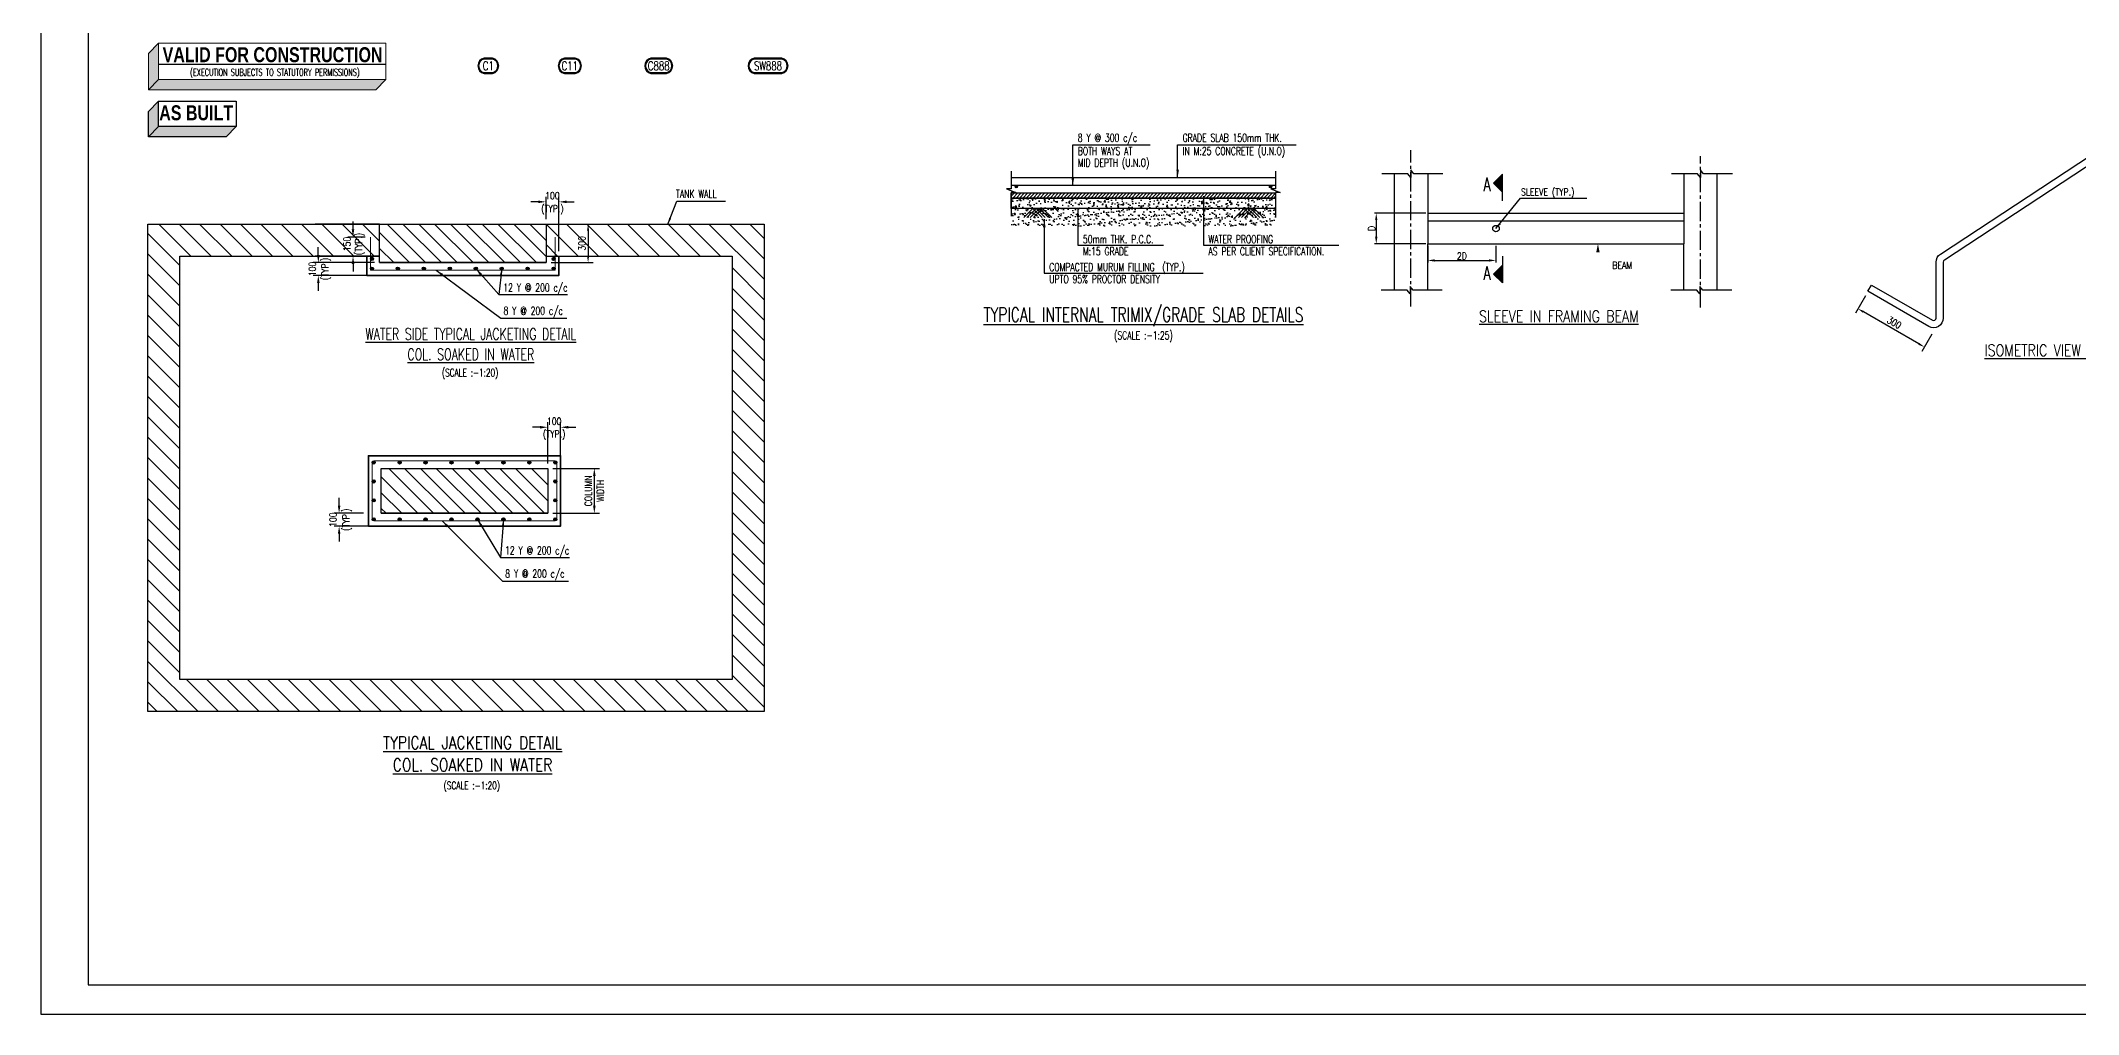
# Model space of a CAD drawing. Extents: x 324505 to 1272425, y -526289 to -156124.
# Drawn here: x 324505 to 404063, y -348663 to -310644 of the extents above; entities that cross this region are included whole.
import ezdxf
from ezdxf.enums import TextEntityAlignment as Align
from ezdxf.lldxf.tags import DXFTag

# ---------------------------------------------------------------- set-up
doc = ezdxf.new("R2010")
doc.units = 0
doc.header["$LTSCALE"] = 500
doc.header["$MEASUREMENT"] = 0
doc.header["$PDMODE"] = 35
doc.header["$PDSIZE"] = -15
doc.linetypes.add('CENTER2', pattern=[1.125, 0.75, -0.125, 0.125, -0.125])
doc.layers.get('DEFPOINTS').update_dxf_attribs({"color": 4})
for name, color, linetype in [('col & circal', 8, 'CENTER2'), ('CUTOUT2', 9, 'Continuous'), ('DIM', 5, 'Continuous'), ('FOOT', 4, 'Continuous'), ('NO. SECTION', 1, 'Continuous'), ('REINFORCEMENT', 6, 'Continuous'), ('S-BRECK LINE', 8, 'Continuous'), ('S-COLUMN', 1, 'Continuous'), ('S-COLUMN CIRCLE', 9, 'Continuous'), ('S-COLUMN HATCH', 8, 'Continuous'), ('S-COLUMN NO', 2, 'Continuous'), ('S-CONCRET LINE', 4, 'Continuous'), ('S-DIM-1', 5, 'Continuous'), ('S-FILLING', 9, 'Continuous'), ('S-HATCH', 253, 'Continuous'), ('S-PCC', 9, 'Continuous'), ('S-R.C.C. PILE CAP', 40, 'Continuous'), ('S-REINFORCEMENT', 6, 'Continuous'), ('S-RETAINING WALL', 6, 'Continuous'), ('S-SLEEVE', 2, 'Continuous'), ('S-STIRUPS)', 3, 'Continuous'), ('S-TEXT', 2, 'Continuous'), ('S-TEXT-1', 4, 'Continuous'), ('S-TITAL', 6, 'Continuous'), ('S-TITIL', 6, 'Continuous'), ('S-TITLE', 6, 'Continuous'), ('s_TITILE', 9, 'Continuous'), ('SCH-LINE', 7, 'Continuous')]:
    doc.layers.add(name, color=color, linetype=linetype)
doc.layers.add('COL.', color=10, linetype='Continuous', lineweight=35)
doc.layers.add('FURNITURE', color=252, linetype='Continuous', lineweight=9)
doc.styles.add('ROMAND', font='simplex.shx')
doc.styles.add('ROMANS', font='simplex.shx', dxfattribs={"width": 0.8, "height": 275, "bigfont": 'bigfont.shx'})
doc.styles.add('ROMENT', font='simplex.shx', dxfattribs={"bigfont": 'bigfont.shx'})
doc.styles.add('style2', font='GOTHICB.TTF')
tags = doc.linetypes.add('HIDDEN', pattern=[0.375, 0.25, -0.125]).pattern_tags.tags
tags[6:7] = [DXFTag(74, 4), DXFTag(75, 0), DXFTag(340, '0'), DXFTag(46, 1.0), DXFTag(50, 0.0), DXFTag(44, 0.0), DXFTag(45, 0.0)]
tags[4:5] = [DXFTag(74, 4), DXFTag(75, 0), DXFTag(340, '0'), DXFTag(46, 1.0), DXFTag(50, 0.0), DXFTag(44, 0.0), DXFTag(45, 0.0)]
doc.dimstyles.new('Copy of INT2TIMES', dxfattribs={"dimtxt": 300, "dimasz": 275, "dimexe": 75, "dimexo": 75, "dimgap": 40, "dimtad": 1, "dimdec": 0, "dimlfac": 0.5, "dimrnd": 5, "dimzin": 0, "dimdsep": 46, "dimtxsty": 'ROMANS', "dimcen": -1, "dimclrd": 5, "dimclre": 5, "dimclrt": 4, "dimadec": 0, "dimazin": 0, "dimtfac": 1, "dimtdec": 0, "dimtix": 1, "dimtofl": 0, "dimtmove": 2, "dimatfit": 3, "dimfxl": 0, "dimtolj": 1, "dimtzin": 0, "dimarcsym": 0})
doc.dimstyles.new('dim10', dxfattribs={"dimtxt": 250, "dimasz": 250, "dimexe": 200, "dimexo": 200, "dimgap": 100, "dimtad": 1, "dimdec": 0, "dimlfac": 0.1, "dimzin": 0, "dimdsep": 46, "dimtxsty": 'ROMANS', "dimcen": 0, "dimclrd": 5, "dimclre": 5, "dimclrt": 4, "dimadec": 0, "dimazin": 0, "dimtfac": 1, "dimtdec": 0, "dimtix": 1, "dimtofl": 0, "dimtmove": 2, "dimatfit": 3, "dimfxl": 0, "dimtolj": 1, "dimtzin": 0, "dimlwd": -1, "dimlwe": -1, "dimarcsym": 0})
doc.dimstyles.new('dim100', dxfattribs={"dimtxt": 250, "dimasz": 250, "dimexe": 200, "dimexo": 200, "dimgap": 100, "dimtad": 1, "dimdec": 0, "dimzin": 0, "dimdsep": 46, "dimtxsty": 'ROMANS', "dimcen": 0, "dimclrd": 5, "dimclre": 5, "dimclrt": 4, "dimadec": 0, "dimazin": 0, "dimtfac": 1, "dimtdec": 0, "dimtix": 1, "dimtofl": 0, "dimtmove": 2, "dimatfit": 3, "dimfxl": 0, "dimtolj": 1, "dimtzin": 0, "dimlwd": -1, "dimlwe": -1, "dimarcsym": 0})
doc.dimstyles.new('dim20', dxfattribs={"dimtxt": 250, "dimasz": 250, "dimexe": 200, "dimexo": 200, "dimgap": 100, "dimtad": 1, "dimdec": 0, "dimlfac": 0.2, "dimzin": 0, "dimdsep": 46, "dimtxsty": 'ROMANS', "dimcen": 0, "dimclrd": 5, "dimclre": 5, "dimclrt": 4, "dimadec": 0, "dimazin": 0, "dimtfac": 1, "dimtdec": 0, "dimtix": 1, "dimtofl": 0, "dimtmove": 2, "dimatfit": 3, "dimfxl": 0, "dimtolj": 1, "dimtzin": 0, "dimlwd": -1, "dimlwe": -1, "dimarcsym": 0})
doc.dimstyles.new('dim50', dxfattribs={"dimtxt": 250, "dimasz": 250, "dimexe": 200, "dimexo": 200, "dimgap": 100, "dimtad": 1, "dimdec": 0, "dimlfac": 0.5, "dimzin": 0, "dimdsep": 46, "dimtxsty": 'ROMANS', "dimcen": 0, "dimclrd": 5, "dimclre": 5, "dimclrt": 4, "dimadec": 0, "dimazin": 0, "dimtfac": 1, "dimtdec": 0, "dimtix": 1, "dimtofl": 0, "dimtmove": 2, "dimatfit": 3, "dimfxl": 0, "dimtolj": 1, "dimtzin": 0, "dimlwd": -1, "dimlwe": -1, "dimarcsym": 0})

# ---------------------------------------------------------------- blocks, each defined once
blk = doc.blocks.new('zw$155A')
at = {"layer": 's_TITILE', "color": 7}
blk.add_lwpolyline([(0, 0), (88000, 0), (88000, 58000), (0, 58000)], close=True, dxfattribs=at)
at = {"layer": 's_TITILE', "color": 1}
blk.add_lwpolyline([(1300, 800), (78500, 800), (78500, 57200), (1300, 57200)], close=True, dxfattribs=at)
blk = doc.blocks.new('zw$71E4')
at = {"linetype": 'Continuous'}
for points in [[(0, 0), (400, 400), (400, 1821), (0, 1421)], [(8879, 1), (9276, 399), (400, 400), (0, 0)]]:
    blk.add_hatch(color=253, dxfattribs=at).paths.add_polyline_path(points)
at = {"color": 1}
for p, q in [((400, 1821), (0, 1421)), ((400, 400), (0, 0)), ((8878, 0), (9277, 400))]:
    blk.add_line(p, q, dxfattribs=at)
blk.add_lwpolyline([(400, 1821), (9277, 1821), (9277, 400), (400, 400)], close=True, dxfattribs=at)
blk.add_lwpolyline([(8878, 0), (0, 0), (0, 1421)], dxfattribs=at)
at = {"layer": 'SCH-LINE', "color": 252}
blk.add_line((9277, 985), (400, 985), dxfattribs=at)
at = {"layer": 'S-TEXT', "style": 'ROMANS', "width": 0.7}
blk.add_text('(EXECUTION SUBJECTS TO STATUTORY PERMISSIONS)', height=266.8, dxfattribs=at).set_placement((4939, 684), align=Align.MIDDLE_CENTER)
at = {"layer": 'S-TITIL', "style": 'style2', "width": 0.8}
blk.add_text('VALID FOR CONSTRUCTION', height=585, dxfattribs=at).set_placement((4848, 1370), align=Align.MIDDLE_CENTER)
blk = doc.blocks.new('A$C36ED28A4')
at = {"linetype": 'Continuous'}
for points in [[(0, 0), (400, 400), (400, 1387), (0, 987)], [(3032, 0), (3431, 400), (400, 400), (0, 0)]]:
    blk.add_hatch(color=253, dxfattribs=at).paths.add_polyline_path(points)
at = {"color": 1}
for p, q in [((400, 1387), (0, 987)), ((400, 400), (0, 0)), ((3032, 0), (3431, 400))]:
    blk.add_line(p, q, dxfattribs=at)
blk.add_lwpolyline([(3032, 0), (0, 0), (0, 987)], dxfattribs=at)
blk.add_lwpolyline([(400, 1387), (3431, 1387), (3431, 400), (400, 400)], close=True, dxfattribs=at)
at = {"layer": 'S-TITIL', "style": 'style2', "width": 0.8}
blk.add_text('AS BUILT', height=585, dxfattribs=at).set_placement((1865, 936), align=Align.MIDDLE_CENTER)
blk = doc.blocks.new('*D1143')
at = {"layer": 'DEFPOINTS', "color": 0}
for p in [(336156, -329099), (337302, -329099), (337802, -329599)]:
    blk.add_point(p, dxfattribs=at)
at = {"layer": 'S-DIM-1', "color": 5}
for p, q in [((336156, -328799), (336156, -328499)), ((337102, -329099), (335956, -329099)), ((337602, -329599), (335956, -329599)), ((336156, -329899), (336156, -330199))]:
    blk.add_line(p, q, dxfattribs=at)
for points in [[(336106, -328799), (336206, -328799), (336156, -329099)], [(336206, -329899), (336106, -329899), (336156, -329599)]]:
    blk.add_solid(points, dxfattribs=at)
at = {"layer": 'S-DIM-1', "color": 4, "char_height": 275, "attachment_point": 5, "rotation": 90, "style": 'ROMANS'}
for s, insert in [('\\A1;100', (335919, -329349)), ('(TYP.)', (336466, -329349))]:
    blk.add_mtext(s, dxfattribs=dict(at, insert=insert))
blk = doc.blocks.new('*D1144')
at = {"layer": 'DEFPOINTS', "color": 0}
for p in [(344802, -325739), (344302, -327349), (344802, -328849)]:
    blk.add_point(p, dxfattribs=at)
at = {"layer": 'S-DIM-1', "color": 5}
for p, q in [((344002, -325739), (343702, -325739)), ((344302, -327149), (344302, -325539)), ((344802, -328649), (344802, -325539)), ((345102, -325739), (345402, -325739))]:
    blk.add_line(p, q, dxfattribs=at)
for points in [[(344002, -325789), (344002, -325689), (344302, -325739)], [(345102, -325689), (345102, -325789), (344802, -325739)]]:
    blk.add_solid(points, dxfattribs=at)
at = {"layer": 'S-DIM-1', "color": 4, "char_height": 275, "attachment_point": 5, "style": 'ROMANS'}
for s, insert in [('\\A1;{100', (344552, -325502)), ('(TYP.)}', (344552, -326049))]:
    blk.add_mtext(s, dxfattribs=dict(at, insert=insert))
blk = doc.blocks.new('*D1145')
at = {"layer": 'DEFPOINTS', "color": 0}
for p in [(344302, -327349), (346121, -327349), (344302, -329099)]:
    blk.add_point(p, dxfattribs=at)
at = {"layer": 'S-DIM-1', "color": 5}
for p, q in [((344502, -327349), (346321, -327349)), ((346121, -328799), (346121, -327649)), ((344502, -329099), (346321, -329099))]:
    blk.add_line(p, q, dxfattribs=at)
for points in [[(346171, -327649), (346071, -327649), (346121, -327349)], [(346071, -328799), (346171, -328799), (346121, -329099)]]:
    blk.add_solid(points, dxfattribs=at)
at = {"layer": 'S-DIM-1', "color": 4, "char_height": 275, "attachment_point": 5, "rotation": 90, "style": 'ROMANS'}
for s, insert in [('\\A1;COLUMN', (345884, -328224)), ('WIDTH', (346359, -328224))]:
    blk.add_mtext(s, dxfattribs=dict(at, insert=insert))
blk = doc.blocks.new('*D1146')
at = {"layer": 'DEFPOINTS', "color": 0}
for p in [(335344, -319308), (337735, -319308), (337735, -319808)]:
    blk.add_point(p, dxfattribs=at)
at = {"layer": 'S-DIM-1', "color": 5}
for p, q in [((335344, -319008), (335344, -318708)), ((337535, -319308), (335144, -319308)), ((337535, -319808), (335144, -319808)), ((335344, -320108), (335344, -320408))]:
    blk.add_line(p, q, dxfattribs=at)
for points in [[(335294, -319008), (335394, -319008), (335344, -319308)], [(335394, -320108), (335294, -320108), (335344, -319808)]]:
    blk.add_solid(points, dxfattribs=at)
at = {"layer": 'S-DIM-1', "color": 4, "char_height": 275, "attachment_point": 5, "rotation": 90, "style": 'ROMANS'}
for s, insert in [('\\A1;100', (335107, -319558)), ('(TYP.)', (335654, -319558))]:
    blk.add_mtext(s, dxfattribs=dict(at, insert=insert))
blk = doc.blocks.new('*D1147')
at = {"layer": 'DEFPOINTS', "color": 0}
for p in [(345479, -317808), (344235, -319308), (345877, -319308)]:
    blk.add_point(p, dxfattribs=at)
at = {"layer": 'S-STIRUPS)', "color": 5}
for p, q in [((345679, -317808), (346077, -317808)), ((345877, -318058), (345877, -319058)), ((344435, -319308), (346077, -319308))]:
    blk.add_line(p, q, dxfattribs=at)
for points in [[(345919, -318058), (345835, -318058), (345877, -317808)], [(345835, -319058), (345919, -319058), (345877, -319308)]]:
    blk.add_solid(points, dxfattribs=at)
at = {"layer": 'S-STIRUPS)', "color": 4, "insert": (345639, -318558), "char_height": 275, "attachment_point": 5, "rotation": 90, "style": 'ROMANS'}
blk.add_mtext('\\A1;300', dxfattribs=at)
blk = doc.blocks.new('*D1148')
at = {"layer": 'DEFPOINTS', "color": 0}
for p in [(344735, -316936), (344235, -317808), (344735, -319058)]:
    blk.add_point(p, dxfattribs=at)
at = {"layer": 'S-DIM-1', "color": 5}
for p, q in [((343935, -316936), (343635, -316936)), ((344235, -317608), (344235, -316736)), ((344735, -318858), (344735, -316736)), ((345035, -316936), (345335, -316936))]:
    blk.add_line(p, q, dxfattribs=at)
for points in [[(343935, -316986), (343935, -316886), (344235, -316936)], [(345035, -316886), (345035, -316986), (344735, -316936)]]:
    blk.add_solid(points, dxfattribs=at)
at = {"layer": 'S-DIM-1', "color": 4, "char_height": 275, "attachment_point": 5, "style": 'ROMANS'}
for s, insert in [('\\A1;{100', (344485, -316699)), ('(TYP.)}', (344485, -317246))]:
    blk.add_mtext(s, dxfattribs=dict(at, insert=insert))
blk = doc.blocks.new('*D1149')
at = {"layer": 'DEFPOINTS', "color": 0}
for p in [(336698, -318310), (337376, -318310), (337376, -319058)]:
    blk.add_point(p, dxfattribs=at)
at = {"layer": 'S-DIM-1', "color": 5}
for p, q in [((336698, -318010), (336698, -317710)), ((337176, -318310), (336498, -318310)), ((337176, -319058), (336498, -319058)), ((336698, -319358), (336698, -319658))]:
    blk.add_line(p, q, dxfattribs=at)
for points in [[(336648, -318010), (336748, -318010), (336698, -318310)], [(336748, -319358), (336648, -319358), (336698, -319058)]]:
    blk.add_solid(points, dxfattribs=at)
at = {"layer": 'S-DIM-1', "color": 4, "insert": (336734, -318584), "char_height": 275, "attachment_point": 5, "rotation": 90, "style": 'ROMANS'}
blk.add_mtext('\\A1;{150\\P(TYP.)}', dxfattribs=at)
blk = doc.blocks.new('*D1171')
at = {"layer": 'DEFPOINTS', "color": 0}
for p in [(378662, -318575), (381328, -318575), (381328, -319225)]:
    blk.add_point(p, dxfattribs=at)
at = {"layer": 'DIM', "color": 5, "lineweight": -2, "ltscale": 2}
for p, q in [((378662, -318650), (378662, -319300)), ((381328, -318650), (381328, -319300)), ((378937, -319225), (381053, -319225))]:
    blk.add_line(p, q, dxfattribs=at)
at = {"layer": 'DIM', "color": 5}
for points in [[(378937, -319179), (378937, -319271), (378662, -319225)], [(381053, -319271), (381053, -319179), (381328, -319225)]]:
    blk.add_solid(points, dxfattribs=at)
at = {"layer": 'DIM', "color": 4, "insert": (379995, -319048), "char_height": 275, "attachment_point": 5, "style": 'ROMANS'}
blk.add_mtext('\\A1;{2D}', dxfattribs=at)
blk = doc.blocks.new('*D1172')
at = {"layer": 'DEFPOINTS', "color": 0}
for p in [(378662, -317376), (376653, -318575), (378662, -318575)]:
    blk.add_point(p, dxfattribs=at)
at = {"layer": 'DIM', "color": 5, "lineweight": -2, "ltscale": 2}
for p, q in [((378587, -317376), (376578, -317376)), ((376653, -317651), (376653, -318300)), ((378587, -318575), (376578, -318575))]:
    blk.add_line(p, q, dxfattribs=at)
at = {"layer": 'DIM', "color": 5}
for points in [[(376699, -317651), (376607, -317651), (376653, -317376)], [(376607, -318300), (376699, -318300), (376653, -318575)]]:
    blk.add_solid(points, dxfattribs=at)
at = {"layer": 'DIM', "color": 4, "insert": (376476, -317976), "char_height": 275, "attachment_point": 5, "rotation": 90, "style": 'ROMANS'}
blk.add_mtext('\\A1;{D}', dxfattribs=at)
blk = doc.blocks.new('*D1185')
at = {"layer": 'DEFPOINTS', "color": 0}
for p in [(395853, -320429), (395461, -321109), (398451, -321929)]:
    blk.add_point(p, dxfattribs=at)
at = {"layer": 'DIM', "color": 5, "ltscale": 500}
for p, q in [((395753, -320603), (395361, -321282)), ((397842, -322484), (395677, -321234)), ((398351, -322103), (397959, -322782))]:
    blk.add_line(p, q, dxfattribs=at)
at = {"layer": 'DIM', "color": 5}
for points in [[(395698, -321198), (395657, -321270), (395461, -321109)], [(397822, -322520), (397863, -322448), (398059, -322609)]]:
    blk.add_solid(points, dxfattribs=at)
at = {"layer": 'DIM', "color": 4, "insert": (396879, -321653), "char_height": 275, "attachment_point": 5, "rotation": 330, "style": 'ROMANS'}
blk.add_mtext('\\A1;300', dxfattribs=at)

msp = doc.modelspace()

# ---------------------------------------------------------------- hatches: boundary and pattern name
at = {"layer": 'NO. SECTION', "ltscale": 5}
h = msp.add_hatch(dxfattribs=at)
h.set_pattern_fill('ANSI31', color=256, scale=220.680914, angle=90, style=0)
h.set_pattern_definition([(225, (383930.61, -223961.642), (-19.505621, 19.505621), [])])
h.paths.add_polyline_path([(381234.792, -316209.012), (381576.717, -315861.025), (381576.717, -316557)])
h = msp.add_hatch(dxfattribs=at)
h.set_pattern_fill('ANSI31', color=256, scale=220.680914, angle=270, style=0)
h.set_pattern_definition([(135, (383930.61, -412002.751), (-19.505621, -19.505621), [])])
h.paths.add_polyline_path([(381234.792, -319755.382), (381576.717, -320103.369), (381576.717, -319407.394)])
at = {"layer": 'S-COLUMN HATCH'}
h = msp.add_hatch(dxfattribs=at)
h.set_pattern_fill('ANSI31', color=256, scale=4500, angle=270)
h.set_pattern_definition([(315, (-2407.3, 199068.33), (397.74756, 397.74756), [])])
h.paths.add_polyline_path([(328691.204, -317807.63), (337734.844, -317807.63), (337734.844, -319057.63), (337376.345, -319057.63), (337234.844, -319057.63), (329941.204, -319057.63), (329941.204, -335587.666), (351500.704, -335587.666), (351500.704, -319057.63), (344734.844, -319057.63), (344593.343, -319057.63), (344234.844, -319057.63), (344234.844, -317807.63), (352750.704, -317807.63), (352750.704, -336837.666), (328691.204, -336837.666)])
h.paths.add_polyline_path([(345433.165, -318909.237), (345845.665, -318909.237), (345845.665, -318206.023), (345433.165, -318206.023)], flags=24)
h.paths.add_polyline_path([(336151.768, -319014.289), (336564.268, -319014.289), (336564.268, -318352.98), (336151.768, -318352.98)], flags=24)
h.paths.add_polyline_path([(336590.757, -319259.825), (337219.328, -319259.825), (337219.328, -318107.444), (336590.757, -318107.444)], flags=24)
h = msp.add_hatch(dxfattribs=at)
h.set_pattern_fill('ANSI31', color=256, scale=3500, angle=270)
h.set_pattern_definition([(315, (-209869.34, 949658.76), (309.35922, 309.35922), [])])
h.paths.add_polyline_path([(337734.844, -319307.63), (344234.844, -319307.63), (344234.844, -317807.63), (337734.844, -317807.63)])
h = msp.add_hatch(dxfattribs=at)
h.set_pattern_fill('ANSI31', color=256, scale=3500, angle=270)
h.set_pattern_definition([(315, (-209802.62, 940116.95), (309.35922, 309.35922), [])])
h.paths.add_polyline_path([(337801.565, -329099.446), (344301.565, -329099.446), (344301.565, -327349.446), (337801.565, -327349.446)])
at = {"layer": 'S-FILLING', "linetype": 'ByBlock'}
h = msp.add_hatch(dxfattribs=at)
h.set_pattern_fill('AR-SAND', color=256, scale=150, style=0)
h.set_pattern_definition([(37.5, (-14547122.08, 742767.53), (-9.4490037, 289.0235654), [0, -228, 0, -255, 0, -243.75]), (7.5, (-14547122.08, 742767.53), (265.466506, 423.32191), [0, -123, 0, -205.5, 0, -78.75]), (327.5, (-14547306.58, 742767.53), (467.1212793, 0.848858), [0, -75, 0, -270, 0, -352.5]), (317.5, (-14547306.58, 742767.53), (450.918991, 131.651335), [0, -37.5, 0, -177, 0, -202.5])])
h.paths.add_polyline_path([(372723.824, -317189.949), (362401.214, -317189.949), (362401.214, -317879.475), (372723.824, -317879.475)])
at = {"layer": 'S-HATCH'}
h = msp.add_hatch(dxfattribs=at)
h.set_pattern_fill('ANSI31', color=256, scale=750, style=0)
h.set_pattern_definition([(45, (-305966.98, -230420.44), (-66.291261, 66.291261), [])])
h.paths.add_polyline_path([(362401.214, -316789.949), (362401.214, -316589.949), (372723.824, -316589.949), (372723.824, -316789.949)])
at = {"layer": 'S-PCC', "linetype": 'ByBlock'}
h = msp.add_hatch(dxfattribs=at)
h.set_pattern_fill('AR-CONC,_O', color=256, scale=66.666667)
h.set_pattern_definition([(50, (-16729097.03, 94587.27), (478.173455, -41.834757), [50, -550]), (355, (-16729097.03, 94587.27), (-92.500889, 501.461422), [40, -440]), (100.4514445, (-16729057.2, 94583.8), (385.672564, 459.626661), [42.493461, -467.428075]), (46.1842, (-16729097.03, 94720.6), (711.49422, -110.346187), [75, -825]), (96.6356355, (-16729037.74, 94711.4), (623.107964, 649.4124), [63.740228, -701.142507]), (351.184164, (-16729097, 94720.6), (623.107963, 649.4124), [60, -660]), (21, (-16729030.36, 94687.27), (397.938035, -268.412594), [50, -550]), (326, (-16729030.36, 94687.27), (162.210221, 483.433363), [40, -440]), (71.4514447, (-16728997.2, 94664.9), (560.148251, 215.020769), [42.49346, -467.428075]), (37.5, (-16729097.03, 94587.27), (8.1065702, 221.9292359), [0, -434.6666667, 0, -446.6666667, 0, -441.6666667]), (7.5, (-16729097.03, 94587.27), (175.3796916, 262.9411413), [0, -254.6666667, 0, -424.6666667, 0, -168.3333333]), (327.5, (-16729245.7, 94587.27), (355.8816241, -15.0365812), [0, -166.6666667, 0, -520, 0, -690]), (317.5, (-16729312.36, 94587.27), (388.7907796, 66.736655), [0, -216.6666667, 0, -345.3333333, 0, -490])])
h.paths.add_polyline_path([(362401.214, -317189.949), (362401.214, -316789.949), (372723.824, -316789.949), (372723.824, -317189.949)])

# ---------------------------------------------------------------- linework, layer by layer
at = {"layer": 'col & circal', "linetype": 'CENTER2', "ltscale": 2}
for p, q in [((378007.186, -321028.113), (378007.186, -314917.271)), ((389315.949, -321063.816), (389315.949, -315150.68))]:
    msp.add_line(p, q, dxfattribs=at)
at = {"layer": 'COL.', "color": 251, "elevation": 0}
for points in [[(342172.802, -319807.63), (337234.844, -319807.63), (337234.844, -319057.63), (337718.415, -319057.63)], [(337734.844, -319307.63), (344234.844, -319307.63)], [(344734.844, -319057.63), (344734.844, -319807.63), (342172.802, -319807.63)]]:
    msp.add_lwpolyline(points, dxfattribs=at)
at = {"layer": 'COL.', "color": 251}
msp.add_lwpolyline([(337301.565, -329599.446), (337301.565, -326849.446), (344801.565, -326849.446), (344801.565, -329599.446)], close=True, dxfattribs=at)
for points in [[(337801.565, -329099.446), (344301.565, -329099.446)], [(344801.565, -328849.446), (344801.565, -329599.446), (342239.524, -329599.446)]]:
    msp.add_lwpolyline(points, dxfattribs=at)
at = {"layer": 'CUTOUT2', "linetype": 'Continuous'}
for points in [[(379254.205, -315835.638), (378119.67, -315835.614), (378007.186, -315690.015), (378007.186, -315979.938), (377891.851, -315835.614), (376867.263, -315835.647)], [(390562.968, -315835.642), (389428.434, -315835.619), (389315.949, -315690.02), (389315.949, -315979.943), (389200.614, -315835.619), (388176.027, -315835.652)], [(379227.452, -320381.733), (378092.917, -320381.709), (377980.433, -320236.111), (377980.433, -320526.034), (377865.098, -320381.709), (376840.51, -320381.742)], [(390536.215, -320381.738), (389401.681, -320381.714), (389289.196, -320236.115), (389289.196, -320526.038), (389173.861, -320381.714), (388149.274, -320381.747)]]:
    msp.add_lwpolyline(points, dxfattribs=at)
at = {"layer": 'DIM', "ltscale": 2, "flags": 128}
msp.add_lwpolyline([(385787.932, -319462.577, 0, 0, 0), (385307.638, -319462.577, 0, 0, 0), (385307.638, -318575.169, 0, 132, 0), (385307.638, -318904.95, 132, 132, 0)], format="xyseb", dxfattribs=at)
at = {"layer": 'FOOT', "color": 8, "linetype": 'HIDDEN', "ltscale": 3}
for p, q in [((378661.567, -317375.992), (378661.567, -318575.169)), ((388661.567, -317375.992), (388661.567, -318575.169)), ((378661.567, -317675.992), (388661.567, -317675.992))]:
    msp.add_line(p, q, dxfattribs=at)
at = {"layer": 'NO. SECTION'}
for p, q in [((381576.717, -315861.025), (381234.792, -316209.012)), ((381576.717, -316557), (381234.792, -316209.012)), ((381576.717, -316901.483), (381576.717, -315861.025)), ((381576.717, -319407.394), (381234.792, -319755.382)), ((381576.717, -320103.369), (381234.792, -319755.382)), ((381576.717, -319062.911), (381576.717, -320103.369))]:
    msp.add_line(p, q, dxfattribs=at)
at = {"layer": 'REINFORCEMENT'}
msp.add_lwpolyline([(409287.478, -318154.352), (407001.393, -316834.48, -0.267949192), (406813.893, -316509.72), (406813.893, -314143.718, 0.596698478), (406668.675, -314065.359), (398834.615, -319210.955, 0.252584648), (398792.333, -319289.314), (398792.333, -321476.707, -0.577350269), (398229.833, -321801.467), (395853.259, -320429.352), (395993.884, -320185.782), (398370.458, -321557.897, 0.577350269), (398511.083, -321476.707), (398511.083, -319289.314, -0.252584648), (398680.211, -318975.878), (406514.271, -313830.283, -0.596698478), (407095.143, -314143.718), (407095.143, -316509.72, 0.267949192), (407142.018, -316590.91), (409428.103, -317910.782), (409287.478, -318154.352)], format="xyb", dxfattribs=at)
at = {"layer": 'S-BRECK LINE'}
for points in [[(362401.214, -315739.949), (362401.214, -316424.739), (362218.049, -316424.739), (362584.379, -316575.16), (362401.214, -316575.16), (362401.214, -317489.949)], [(372723.824, -315739.949), (372723.824, -316424.739), (372540.659, -316424.739), (372906.99, -316575.16), (372723.824, -316575.16), (372723.824, -317489.949)]]:
    msp.add_lwpolyline(points, dxfattribs=at)
at = {"layer": 'S-COLUMN', "elevation": 0}
msp.add_lwpolyline([(337734.844, -319307.63), (337734.844, -317807.63), (344234.844, -317807.63), (344234.844, -319307.63), (337734.844, -319307.63)], close=True, dxfattribs=at)
at = {"layer": 'S-COLUMN'}
msp.add_lwpolyline([(337801.565, -329099.446), (337801.565, -327349.446), (344301.565, -327349.446), (344301.565, -329099.446), (337801.565, -329099.446)], close=True, dxfattribs=at)
at = {"layer": 'S-COLUMN CIRCLE', "elevation": -15629961.792}
for points in [[(342145.31, -311330.857), (341816.119, -311330.857, 0.823128503), (341816.119, -311919.018), (342145.31, -311919.018, 0.823128503)], [(342142.382, -311360.276), (341819.047, -311360.276, 0.814533231), (341819.047, -311889.599), (342142.382, -311889.599, 0.814533231)], [(345375.131, -311330.857), (344953.16, -311330.857, 0.823128503), (344953.16, -311919.018), (345375.131, -311919.018, 0.823128503)], [(345372.203, -311360.276), (344956.088, -311360.276, 0.814533231), (344956.088, -311889.599), (345372.203, -311889.599, 0.814533231)], [(348938.117, -311330.857), (348333.397, -311330.857, 0.823128503), (348333.397, -311919.018), (348938.117, -311919.018, 0.823128503)], [(348935.189, -311360.276), (348336.326, -311360.276, 0.814533231), (348336.326, -311889.599), (348935.189, -311889.599, 0.814533231)], [(353442.595, -311330.857), (352365.141, -311330.857, 0.823128503), (352365.141, -311919.018), (353442.595, -311919.018, 0.823128503)], [(353439.667, -311360.276), (352368.069, -311360.276, 0.814533231), (352368.069, -311889.599), (353439.667, -311889.599, 0.814533231)]]:
    msp.add_lwpolyline(points, format="xyb", close=True, dxfattribs=at)
at = {"layer": 'S-CONCRET LINE', "color": 130}
for p, q in [((377352.804, -315835.631), (377352.804, -320381.726)), ((378661.567, -315834.977), (378661.567, -317375.992)), ((388661.567, -315834.977), (388661.567, -317375.992)), ((389970.331, -320381.726), (389970.331, -315834.977)), ((378661.567, -317375.992), (388661.567, -317375.992)), ((378661.567, -318575.169), (388661.567, -318575.169)), ((378661.567, -320381.726), (378661.567, -318575.169)), ((388661.567, -320381.726), (388661.567, -318575.169))]:
    msp.add_line(p, q, dxfattribs=at)
at = {"layer": 'S-CONCRET LINE'}
for p, q in [((362401.214, -315989.949), (372723.824, -315989.949)), ((362401.214, -316589.949), (372723.824, -316589.949)), ((362401.214, -316589.949), (372723.824, -316589.949))]:
    msp.add_line(p, q, dxfattribs=at)
at = {"layer": 'S-CONCRET LINE', "elevation": 0}
msp.add_lwpolyline([(328691.204, -317807.63), (352750.704, -317807.63), (352750.704, -336837.666), (328691.204, -336837.666)], close=True, dxfattribs=at)
at = {"layer": 'S-CONCRET LINE', "color": 2, "lineweight": 0, "elevation": 0}
for points in [[(337376.345, -319607.183), (337376.345, -318309.639)], [(344593.343, -319607.183), (344593.343, -318309.639)], [(337376.345, -319607.183), (344593.343, -319607.183)]]:
    msp.add_lwpolyline(points, dxfattribs=at)
at = {"layer": 'S-CONCRET LINE', "elevation": 0}
msp.add_lwpolyline([(344234.844, -319057.63), (351500.704, -319057.63), (351500.704, -335587.666), (329941.204, -335587.666), (329941.204, -319057.63), (337734.844, -319057.63)], dxfattribs=at)
at = {"layer": 'S-CONCRET LINE', "color": 2, "lineweight": 0}
msp.add_lwpolyline([(337443.066, -329328.998), (337443.066, -327119.893, -0.414213562), (337513.066, -327049.893), (344590.064, -327049.893, -0.414213562), (344660.064, -327119.893), (344660.064, -329328.998, -0.414213562), (344590.064, -329398.998), (337513.066, -329398.998, -0.414213562)], format="xyb", close=True, dxfattribs=at)
at = {"layer": 'S-PCC'}
for points in [[(362401.214, -316789.949), (362401.214, -316589.949), (372723.824, -316589.949), (372723.824, -316789.949)], [(362401.214, -317189.949), (362401.214, -316789.949), (372723.824, -316789.949), (372723.824, -317189.949)]]:
    msp.add_lwpolyline(points, close=True, dxfattribs=at)
for points in [[(362886.199, -317547.922), (363244.172, -317189.949), (363602.145, -317547.922)], [(363012.762, -317547.922), (363370.735, -317189.949), (363728.708, -317547.922)], [(363139.324, -317547.922), (363497.297, -317189.949), (363855.27, -317547.922)], [(363265.887, -317547.922), (363623.86, -317189.949), (363981.833, -317547.922)], [(371859.151, -317547.922), (371501.178, -317189.949), (371143.206, -317547.922)], [(371985.714, -317547.922), (371627.741, -317189.949), (371269.768, -317547.922)], [(372112.276, -317547.922), (371754.303, -317189.949), (371396.331, -317547.922)], [(372238.839, -317547.922), (371880.866, -317189.949), (371522.893, -317547.922)]]:
    msp.add_lwpolyline(points, dxfattribs=at)
at = {"layer": 'S-REINFORCEMENT', "color": 5}
msp.add_line((362401.214, -316289.949), (372723.824, -316289.949), dxfattribs=at)
for points, const_width in [([(362573.286, -316339.949, 1), (362623.286, -316339.949, 1)], 50), ([(372551.752, -316339.949, -1), (372501.752, -316339.949, -1)], 50), ([(337536.816, -327111.893, -1), (337474.316, -327111.893, -1)], 62.5), ([(338549.959, -327111.893, -1), (338487.459, -327111.893, -1)], 62.5), ([(339563.102, -327111.893, -1), (339500.602, -327111.893, -1)], 62.5), ([(340576.244, -327111.893, -1), (340513.744, -327111.893, -1)], 62.5), ([(341589.387, -327111.893, -1), (341526.887, -327111.893, -1)], 62.5), ([(342602.529, -327111.893, -1), (342540.029, -327111.893, -1)], 62.5), ([(343615.672, -327111.893, -1), (343553.172, -327111.893, -1)], 62.5), ([(344566.314, -327111.893, 1), (344628.814, -327111.893, 1)], 62.5), ([(337536.816, -327853.595, -1), (337474.316, -327853.595, -1)], 62.5), ([(337536.816, -328595.297, -1), (337474.316, -328595.297, -1)], 62.5), ([(344566.314, -327853.595, 1), (344628.814, -327853.595, 1)], 62.5), ([(344566.314, -328595.297, 1), (344628.814, -328595.297, 1)], 62.5), ([(337536.816, -329336.998, 1), (337474.316, -329336.998, 1)], 62.5), ([(338549.959, -329336.998, 1), (338487.459, -329336.998, 1)], 62.5), ([(339563.102, -329336.998, 1), (339500.602, -329336.998, 1)], 62.5), ([(340576.244, -329336.998, 1), (340513.744, -329336.998, 1)], 62.5), ([(341589.387, -329336.998, 1), (341526.887, -329336.998, 1)], 62.5), ([(342602.529, -329336.998, 1), (342540.029, -329336.998, 1)], 62.5), ([(343615.672, -329336.998, 1), (343553.172, -329336.998, 1)], 62.5), ([(344566.314, -329336.998, -1), (344628.814, -329336.998, -1)], 62.5)]:
    msp.add_lwpolyline(points, format="xyb", close=True, dxfattribs=dict(at, const_width=const_width))
at = {"layer": 'S-REINFORCEMENT', "color": 5, "const_width": 62.5, "elevation": 0}
for points in [[(337470.095, -319165.183, 1), (337407.595, -319165.183, 1)], [(337470.095, -319545.183, 1), (337407.595, -319545.183, 1)], [(338483.238, -319545.183, 1), (338420.738, -319545.183, 1)], [(339496.38, -319545.183, 1), (339433.88, -319545.183, 1)], [(340509.523, -319545.183, 1), (340447.023, -319545.183, 1)], [(341522.665, -319545.183, 1), (341460.165, -319545.183, 1)], [(342535.808, -319545.183, 1), (342473.308, -319545.183, 1)], [(343548.95, -319545.183, 1), (343486.45, -319545.183, 1)], [(344499.593, -319165.183, -1), (344562.093, -319165.183, -1)], [(344499.593, -319545.183, -1), (344562.093, -319545.183, -1)]]:
    msp.add_lwpolyline(points, format="xyb", close=True, dxfattribs=at)
at = {"layer": 'S-REINFORCEMENT', "color": 5}
for centre, radius in [((362598.286, -316339.949), 50), ((372526.752, -316339.949), 50), ((337438.845, -319165.183), 62.5), ((337438.845, -319545.183), 62.5), ((338451.988, -319545.183), 62.5), ((339465.13, -319545.183), 62.5), ((340478.273, -319545.183), 62.5), ((341491.415, -319545.183), 62.5), ((342504.558, -319545.183), 62.5), ((343517.7, -319545.183), 62.5), ((344530.843, -319165.183), 62.5), ((344530.843, -319545.183), 62.5), ((337505.566, -327111.893), 62.5), ((338518.709, -327111.893), 62.5), ((339531.852, -327111.893), 62.5), ((340544.994, -327111.893), 62.5), ((341558.137, -327111.893), 62.5), ((342571.279, -327111.893), 62.5), ((343584.422, -327111.893), 62.5), ((344597.564, -327111.893), 62.5), ((337505.566, -327853.595), 62.5), ((337505.566, -328595.297), 62.5), ((344597.564, -327853.595), 62.5), ((344597.564, -328595.297), 62.5), ((337505.566, -329336.998), 62.5), ((338518.709, -329336.998), 62.5), ((339531.852, -329336.998), 62.5), ((340544.994, -329336.998), 62.5), ((341558.137, -329336.998), 62.5), ((342571.279, -329336.998), 62.5), ((343584.422, -329336.998), 62.5), ((344597.564, -329336.998), 62.5)]:
    msp.add_circle(centre, radius, dxfattribs=at)
at = {"layer": 'S-RETAINING WALL'}
for p, q in [((337734.844, -317807.63), (335221.974, -317807.63)), ((344234.844, -317807.63), (346747.714, -317807.63)), ((337734.844, -319057.63), (335221.974, -319057.63)), ((344234.844, -319057.63), (346747.714, -319057.63))]:
    msp.add_line(p, q, dxfattribs=at)
at = {"layer": 'S-SLEEVE'}
msp.add_circle((381328.264, -317982.197), 128, dxfattribs=at)

# ---------------------------------------------------------------- block references
at = {"xscale": 1.428571428571429, "yscale": 1.428571428571429, "zscale": 1.428571428571429}
msp.add_blockref('zw$155A', (324505.224, -348663.35), dxfattribs=at)
at = {"layer": 'FURNITURE'}
msp.add_blockref('zw$71E4', (328708.911, -312559.341), dxfattribs=at)
at = {"layer": 'S-R.C.C. PILE CAP'}
msp.add_blockref('A$C36ED28A4', (328708.911, -314394.847), dxfattribs=at)

# ---------------------------------------------------------------- texts
at = {"layer": 'NO. SECTION', "style": 'ROMANS', "width": 0.7}
for p in [(380975.713, -316248.188), (380975.713, -319716.205)]:
    msp.add_text('A', height=533.333, dxfattribs=at).set_placement(p, align=Align.MIDDLE)
at = {"layer": 'S-COLUMN NO', "style": 'ROMAND', "width": 0.7}
for s, p in [('C1', (341980.715, -311624.938, -15629961.792)), ('C11', (345164.145, -311624.938, -15629961.792))]:
    msp.add_text(s, height=350, dxfattribs=at).set_placement(p, align=Align.MIDDLE)
for s, p in [('C888', (348635.757, -311624.938, -15629961.792)), ('SW888', (352903.868, -311624.938, -15629961.792))]:
    msp.add_text(s, height=350, dxfattribs=at).set_placement(p, align=Align.MIDDLE_CENTER)
at = {"layer": 'S-TEXT', "style": 'ROMANS', "width": 0.7}
msp.add_text('(SCALE :-1:25)', height=312.5, dxfattribs=at).set_placement((367562.519, -322150.944), align=Align.MIDDLE_CENTER)
at = {"layer": 'S-TEXT', "ltscale": 2500, "style": 'ROMANS', "width": 0.7}
for p in [(341270.945, -323605.886, 900.041), (341337.667, -339728.944, 900.041)]:
    msp.add_text('(SCALE :-1:20)', height=300, dxfattribs=at).set_placement(p, align=Align.MIDDLE_CENTER)
at = {"layer": 'S-TEXT-1', "style": 'ROMANS', "width": 0.7}
for s, p in [('8 Y @ 300 c/c ', (364998.728, -314434.984)), ('BOTH WAYS AT', (364998.728, -314950.341)), ('GRADE SLAB 150mm THK.', (369091.965, -314434.984)), ('IN M:25 CONCRETE (U.N.O)', (369091.965, -314950.341)), ('MID DEPTH (U.N.O)', (364998.728, -315407.236)), ('TANK WALL', (349311.106, -316629.04, -469.227)), ('50mm THK. P.C.C.', (365198.304, -318396.246)), ('M:15 GRADE', (365198.304, -318866.96)), ('AS PER CLIENT SPECIFICATION.', (370101.304, -318866.96)), ('WATER PROOFING ', (370101.304, -318396.246)), ('COMPACTED MURUM FILLING  (TYP.)', (363885.123, -319482.948)), ('UPTO 95%%% PROCTOR DENSITY', (363885.123, -319953.662)), ('12 Y @ 200 c/c', (342567.366, -320284.286)), ('8 Y @ 200 c/c', (342574.483, -321189.11)), ('12 Y @ 200 c/c', (342634.087, -330550.343)), ('8 Y @ 200 c/c', (342641.204, -331455.166))]:
    msp.add_text(s, height=312.5, dxfattribs=at).set_placement(p, align=Align.MIDDLE_LEFT)
at = {"layer": 'S-TEXT-1', "style": 'ROMENT', "width": 0.8}
for s, p in [('SLEEVE (TYP.)', (382305.834, -316689.836)), ('BEAM', (385870.274, -319556.145))]:
    msp.add_text(s, height=275, dxfattribs=at).set_placement(p)
at = {"layer": 'S-TITAL', "style": 'ROMANS', "width": 0.8}
for s, p in [('%%UTYPICAL JACKETING DETAIL', (341366.167, -338057.07, 900.041)), ('%%UCOL. SOAKED IN WATER', (341366.167, -338926.444, 900.041))]:
    msp.add_text(s, height=495, dxfattribs=at).set_placement(p, align=Align.MIDDLE_CENTER)
at = {"layer": 'S-TITIL', "style": 'ROMANS', "width": 0.7}
msp.add_text('%%UTYPICAL INTERNAL TRIMIX/GRADE SLAB DETAILS', height=562.5, dxfattribs=at).set_placement((367562.519, -321338.444), align=Align.MIDDLE_CENTER)
at = {"layer": 'S-TITIL', "ltscale": 2500, "style": 'ROMANS', "width": 0.7}
for s, p in [('%%UWATER SIDE TYPICAL JACKETING DETAIL', (341299.445, -322097.012, 900.041)), ('%%UCOL. SOAKED IN WATER', (341299.445, -322893.886, 900.041))]:
    msp.add_text(s, height=450, dxfattribs=at).set_placement(p, align=Align.MIDDLE_CENTER)
at = {"layer": 'S-TITLE', "style": 'ROMANS', "width": 0.8}
msp.add_text('%%USLEEVE IN FRAMING BEAM', height=450, dxfattribs=at).set_placement((383782.321, -321403.866), align=Align.MIDDLE_CENTER)
msp.add_text('%%UISOMETRIC VIEW OF CHAIR', height=450, dxfattribs=at).set_placement((403535.625, -322734.986), align=Align.MIDDLE)

# ---------------------------------------------------------------- dimensions: what is measured, and where the dimension line sits
at = {"layer": 'DIM', "ltscale": 2}
dim = msp.add_linear_dim(base=(376653.117, -318575.169), p1=(378661.567, -317375.992), p2=(378661.567, -318575.169), angle=90, text='{D}', dimstyle='Copy of INT2TIMES', override={"dimtxsty": 'ROMANS'}, dxfattribs=at)
dim.commit()
dim.dimension.update_dxf_attribs({"geometry": '*D1172', "text_midpoint": (376475.617, -317975.581)})
dim = msp.add_linear_dim(base=(381328.264, -319225.134), p1=(378661.567, -318575.169), p2=(381328.264, -318575.169), text='{2D}', dimstyle='Copy of INT2TIMES', dxfattribs=at)
dim.commit()
dim.dimension.update_dxf_attribs({"geometry": '*D1171', "text_midpoint": (379994.916, -319047.634)})
at = {"layer": 'DIM', "ltscale": 500}
dim = msp.add_aligned_dim(p1=(398451.335, -321929.352), p2=(395853.259, -320429.352), distance=784.75, dimstyle='dim10', dxfattribs=at)
dim.commit()
dim.dimension.update_dxf_attribs({"geometry": '*D1185', "text_midpoint": (396878.672, -321653.284)})
at = {"layer": 'S-DIM-1'}
for base, p1, p2, picture, middle in [((344734.844, -316936.102, -469.227), (344234.844, -317807.63), (344734.844, -319057.63), '*D1148', (344484.844, -316936.102, -469.227)), ((344801.565, -325739.255, -469.227), (344301.565, -327349.446), (344801.565, -328849.446), '*D1144', (344551.565, -325739.255, -469.227))]:
    dim = msp.add_linear_dim(base=base, p1=p1, p2=p2, text='{<>\\X(TYP.)}', dimstyle='dim20', override={"dimtxt": 312.5, "dimasz": 300, "dimtxsty": 'ROMANS'}, dxfattribs=at)
    dim.commit()
    dim.dimension.update_dxf_attribs({"geometry": picture, "text_midpoint": middle})
dim = msp.add_linear_dim(base=(336697.935, -318309.639), p1=(337376.345, -319057.63), p2=(337376.345, -318309.639), angle=90, text='{<>\\X(TYP.)}', dimstyle='dim20', override={"dimtxt": 312.5, "dimasz": 300, "dimtxsty": 'ROMANS'}, dxfattribs=at)
dim.commit()
dim.dimension.update_dxf_attribs({"geometry": '*D1149', "text_midpoint": (336734.112, -318584.012), "dimtype": 160})
for base, p1, p2, angle, text, picture, middle in [((335344.364, -319307.63), (337734.844, -319807.63, -48.26), (337734.844, -319307.63, -48.26), 90, '<>\\X(TYP.)', '*D1146', (335344.364, -319557.63)), ((346121.144, -327349.446), (344301.565, -329099.446), (344301.565, -327349.446), 270, 'COLUMN\\XWIDTH', '*D1145', (346121.144, -328224.446)), ((336156.136, -329099.446), (337801.565, -329599.446, -48.26), (337301.565, -329099.446), 90, '<>\\X(TYP.)', '*D1143', (336156.136, -329349.446))]:
    dim = msp.add_linear_dim(base=base, p1=p1, p2=p2, angle=angle, text=text, dimstyle='dim20', override={"dimtxt": 312.5, "dimasz": 300}, dxfattribs=at)
    dim.commit()
    dim.dimension.update_dxf_attribs({"geometry": picture, "text_midpoint": middle})
at = {"layer": 'S-STIRUPS)', "color": 5}
dim = msp.add_linear_dim(base=(345876.915, -319307.63, -469.227), p1=(345479.059, -317807.63), p2=(344234.844, -319307.63), angle=90, dimstyle='dim20', dxfattribs=at)
dim.commit()
dim.dimension.update_dxf_attribs({"geometry": '*D1147', "text_midpoint": (345639.415, -318557.63, -469.227)})

# ---------------------------------------------------------------- leaders
at = {"layer": 'S-DIM-1'}
for points, override in [([(364804.137, -316309.62), (364804.137, -314714.984), (367830.991, -314714.984)], {"dimasz": 312.5}), ([(368897.375, -315989.949), (368897.375, -314714.984), (373520.067, -314714.984)], {"dimasz": 312.5}), ([(365003.714, -317189.949), (365003.714, -318631.603), (368341.139, -318631.603)], {"dimasz": 312.5}), ([(369906.714, -316710.436), (369906.714, -318631.603), (375189.639, -318631.603)], {"dimasz": 312.5}), ([(363690.533, -317616.475), (363690.533, -319718.305), (369899.882, -319718.305)], {"dimasz": 312.5}), ([(339941.234, -319607.183), (342471.483, -321484.61), (345042.483, -321484.61)], {"dimasz": 300}), ([(341491.415, -319545.183), (342391.349, -320560.286), (345079.078, -320560.286)], {"dimasz": 300}), ([(342504.558, -319545.183), (342391.349, -320560.286), (345079.078, -320560.286)], {"dimasz": 300}), ([(341558.137, -329336.998), (342458.071, -330826.343), (345145.799, -330826.343)], {"dimasz": 300}), ([(342571.279, -329336.998), (342458.071, -330826.343), (345145.799, -330826.343)], {"dimasz": 300}), ([(340184.382, -329398.998), (342538.204, -331750.666), (345109.204, -331750.666)], {"dimasz": 300})]:
    msp.add_leader(points, dimstyle='dim100', override=override, dxfattribs=at)
at = {"layer": 'S-R.C.C. PILE CAP'}
msp.add_leader([(381328.264, -317982.197), (382278.705, -316788.561), (384869.065, -316788.561)], dimstyle='dim100', override={"dimgap": 100, "dimtad": 0, "dimarcsym": 1}, dxfattribs=at)
at = {"layer": 'S-REINFORCEMENT'}
msp.add_leader([(348992.882, -317807.63, 463035.964), (349343.399, -316910.29, 463035.964), (351238.45, -316910.29, 463035.964)], dimstyle='dim50', override={"dimgap": 100, "dimtad": 0, "dimlfac": 1}, dxfattribs=at)

doc.saveas('drawing.dxf')
